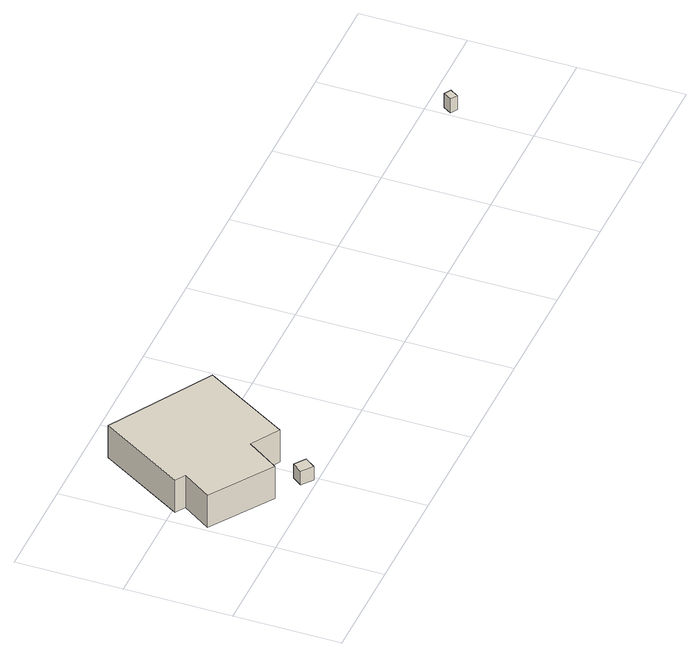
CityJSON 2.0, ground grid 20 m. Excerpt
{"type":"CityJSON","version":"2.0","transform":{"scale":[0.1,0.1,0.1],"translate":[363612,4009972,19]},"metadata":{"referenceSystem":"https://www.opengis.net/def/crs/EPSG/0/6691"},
"CityObjects":{
"building1":{"type":"Building","attributes":{"枝番":1,"利根川水系渡良瀬川洪水浸水想定区域（想定最大規模）.規模":"L2","利根川水系渡良瀬川洪水浸水想定区域（想定最大規模）.浸水ランク":"2","利根川水系渡良瀬川洪水浸水想定区域（想定最大規模）.浸水深":0.56,"利根川水系渡良瀬川洪水浸水想定区域（想定最大規模）.継続時間":2.3,"利根川水系利根川洪水浸水想定区域（計画規模）.規模":"L1","利根川水系利根川洪水浸水想定区域（計画規模）.浸水ランク":"2","利根川水系利根川洪水浸水想定区域（計画規模）.浸水深":2.4,"利根川水系利根川洪水浸水想定区域（想定最大規模）.規模":"L2","利根川水系利根川洪水浸水想定区域（想定最大規模）.浸水ランク":"3","利根川水系利根川洪水浸水想定区域（想定最大規模）.浸水深":3.87,"BuildingDetails.prefecture":"10","BuildingDetails.city":"10207"},"geometry":[{"type":"Solid","lod":"1","boundaries":[[[[0,1,2,3]],[[2,4,5,3]],[[1,6,4,2]],[[0,7,6,1]],[[3,5,7,0]],[[4,6,7,5]]]]}]},
"building2":{"type":"Building","attributes":{"枝番":1,"利根川水系渡良瀬川洪水浸水想定区域（想定最大規模）.規模":"L2","利根川水系渡良瀬川洪水浸水想定区域（想定最大規模）.浸水ランク":"2","利根川水系渡良瀬川洪水浸水想定区域（想定最大規模）.浸水深":0.77,"利根川水系渡良瀬川洪水浸水想定区域（想定最大規模）.継続時間":2.3,"利根川水系利根川洪水浸水想定区域（計画規模）.規模":"L1","利根川水系利根川洪水浸水想定区域（計画規模）.浸水ランク":"2","利根川水系利根川洪水浸水想定区域（計画規模）.浸水深":2.6,"利根川水系利根川洪水浸水想定区域（想定最大規模）.規模":"L2","利根川水系利根川洪水浸水想定区域（想定最大規模）.浸水ランク":"3","利根川水系利根川洪水浸水想定区域（想定最大規模）.浸水深":4.07,"usage":"411","measuredHeight":8.3,"BuildingDetails.prefecture":"10","BuildingDetails.city":"10207","BuildingDetails.surveyYear":2016},"geometry":[{"type":"Solid","lod":"1","boundaries":[[[[8,9,10,11,12,13,14,15]],[[14,16,17,15]],[[13,18,16,14]],[[12,19,18,13]],[[11,20,19,12]],[[10,21,20,11]],[[9,22,21,10]],[[8,23,22,9]],[[15,17,23,8]],[[16,18,19,20,21,22,23,17]]]]}]},
"building3":{"type":"Building","attributes":{"枝番":1,"利根川水系渡良瀬川洪水浸水想定区域（想定最大規模）.規模":"L2","利根川水系渡良瀬川洪水浸水想定区域（想定最大規模）.浸水ランク":"2","利根川水系渡良瀬川洪水浸水想定区域（想定最大規模）.浸水深":1.26,"利根川水系渡良瀬川洪水浸水想定区域（想定最大規模）.継続時間":7.9,"利根川水系利根川洪水浸水想定区域（計画規模）.規模":"L1","利根川水系利根川洪水浸水想定区域（計画規模）.浸水ランク":"3","利根川水系利根川洪水浸水想定区域（計画規模）.浸水深":3.1,"利根川水系利根川洪水浸水想定区域（想定最大規模）.規模":"L2","利根川水系利根川洪水浸水想定区域（想定最大規模）.浸水ランク":"3","利根川水系利根川洪水浸水想定区域（想定最大規模）.浸水深":4.57,"BuildingDetails.prefecture":"10","BuildingDetails.city":"10207"},"geometry":[{"type":"Solid","lod":"1","boundaries":[[[[24,25,26,27]],[[26,28,29,27]],[[25,30,28,26]],[[24,31,30,25]],[[27,29,31,24]],[[28,30,31,29]]]]}]}
},
"vertices":[
[169,21,6],[183,40,6],[204,25,6],[190,5,6],[204,25,36],[190,5,36],[183,40,36],[169,21,36],
[7,128,3],[44,183,3],[25,194,3],[122,355,3],[315,240,3],[218,78,3],[164,111,3],[123,50,3],[164,111,73],[123,50,73],[218,78,73],[315,240,73],[122,355,73],[25,194,73],[44,183,73],[7,128,73],
[1208,156,2],[1218,172,2],[1231,164,2],[1221,148,2],[1231,164,32],[1221,148,32],[1218,172,32],[1208,156,32]
]}
